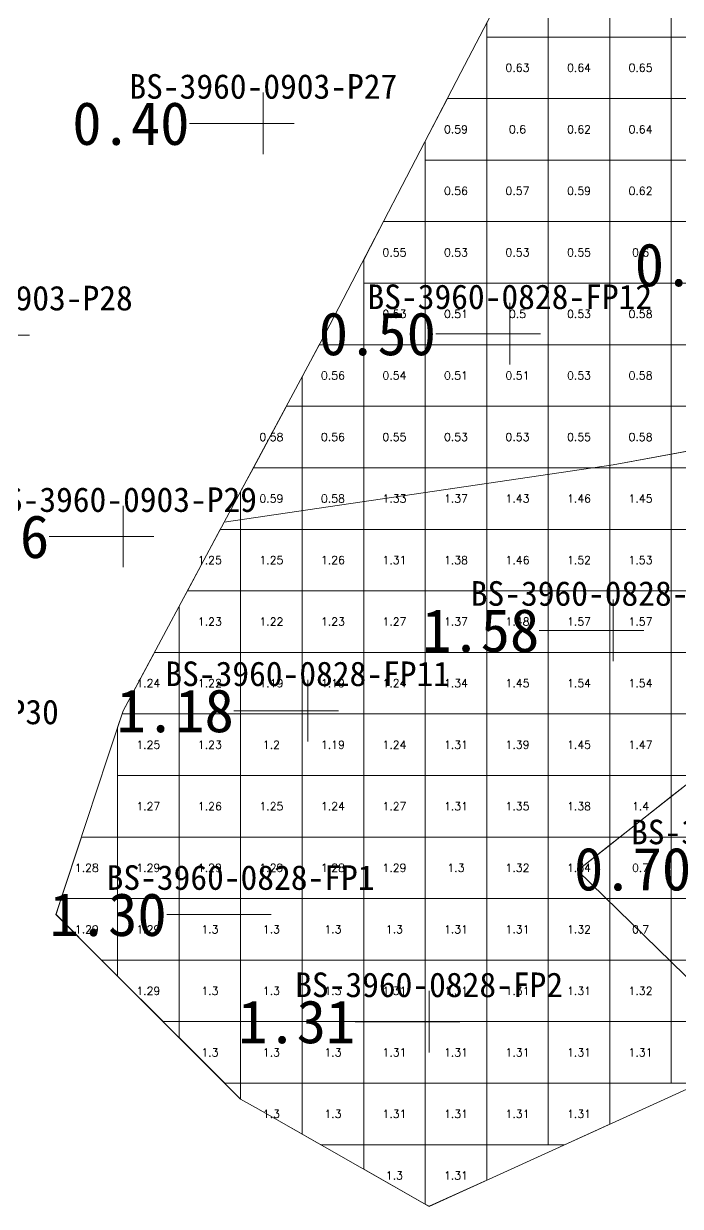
# Model space of a CAD drawing. Header units: inches. Extents: x 469941 to 470089, y 4349675 to 4349818.
# Drawn here: x 470029.56 to 470040.24, y 4349684.63 to 4349703.85 of the extents above; entities that cross this region are included whole.
import ezdxf
from ezdxf.enums import TextEntityAlignment as Align

# ---------------------------------------------------------------- set-up
doc = ezdxf.new("R2010")
doc.units = ezdxf.units.IN
doc.header["$MEASUREMENT"] = 0
for name, color, linetype, lineweight in [('0.500-1.000', 7, 'Continuous', 0), ('1.000-1.500', 7, 'Continuous', 0), ('孔口文字', 7, 'Continuous', 0), ('点', 7, 'Continuous', 0), ('爆区方格网', 7, 'Continuous', 0), ('线条', 7, 'Continuous', 0), ('钻孔', 7, 'Continuous', 0)]:
    doc.layers.add(name, color=color, linetype=linetype, lineweight=lineweight)
doc.styles.add('3dmine_textStyle_1', font='txt.shx', dxfattribs={"height": 1, "bigfont": 'gbcbig.shx'})
doc.styles.add('3dmine_textStyle_3', font='宋体.ttf', dxfattribs={"height": 1})
doc.styles.add('3dmine_textStyle_4', font='simsunb.ttf', dxfattribs={"height": 1})

msp = doc.modelspace()

# ---------------------------------------------------------------- hatches: boundary and pattern name
at = {"layer": '钻孔', "linetype": 'Continuous', "lineweight": 0, "true_color": 0x808080, "extrusion": (0, 1, 0)}
for points in [[(-470034.458, 3949.899), (-470033.458, 3949.899), (-470033.458, 3960.899), (-470034.458, 3960.899)], [(-470030.159, 3949.83), (-470029.159, 3949.83), (-470029.159, 3960.83), (-470030.159, 3960.83)], [(-470032.178, 3949.745), (-470031.178, 3949.745), (-470031.178, 3960.745), (-470032.178, 3960.745)]]:
    msp.add_hatch(color=8, dxfattribs=at).paths.add_polyline_path(points, flags=0)
at = {"layer": '钻孔', "linetype": 'Continuous', "lineweight": 0, "true_color": 0x00ffff, "extrusion": (0, 1, 0)}
msp.add_hatch(color=4, dxfattribs=at).paths.add_polyline_path([(-470038.464, 3949.621), (-470037.464, 3949.621), (-470037.464, 3960.621), (-470038.464, 3960.621)], flags=0)
at = {"layer": '钻孔', "linetype": 'Continuous', "lineweight": 0, "true_color": 0xff0000, "extrusion": (0, 1, 0)}
msp.add_hatch(color=1, dxfattribs=at).paths.add_polyline_path([(-470040.143, 3949.673), (-470039.143, 3949.673), (-470039.143, 3960.673), (-470040.143, 3960.673)], flags=0)
at = {"layer": '钻孔', "linetype": 'Continuous', "lineweight": 0, "true_color": 0x0000ff, "extrusion": (0, 1, 0)}
for points in [[(-470035.179, 3949.681), (-470034.179, 3949.681), (-470034.179, 3960.681), (-470035.179, 3960.681)], [(-470034.088, 3949.916), (-470033.088, 3949.916), (-470033.088, 3960.916), (-470034.088, 3960.916)], [(-470037.153, 3949.948), (-470036.153, 3949.948), (-470036.153, 3961.948), (-470037.153, 3961.948)]]:
    msp.add_hatch(color=5, dxfattribs=at).paths.add_polyline_path(points, flags=0)

# ---------------------------------------------------------------- linework, layer by layer
at = {"layer": '0.500-1.000', "color": 4, "linetype": 'Continuous', "lineweight": 0, "true_color": 0x00ffff}
for points in [[(470050.423, 4349698.049), (470047.591, 4349698.243), (470045.798, 4349697.911), (470040.563, 4349696.941), (470039.145, 4349696.679), (470032.822, 4349695.749), (470034.464, 4349698.812), (470036.669, 4349703.056), (470037.598, 4349704.846), (470040.595, 4349706.764), (470042.614, 4349704.766), (470044.623, 4349704.07), (470047.533, 4349703.062), (470049.726, 4349703.709)], [(470044.612, 4349690.115), (470041.612, 4349687.115), (470038.562, 4349690.088), (470041.636, 4349692.51), (470044.612, 4349690.115)]]:
    msp.add_lwpolyline(points, dxfattribs=at)
at = {"layer": '1.000-1.500', "color": 5, "linetype": 'Continuous', "lineweight": 0, "true_color": 0x0000ff}
msp.add_lwpolyline([(470046.98, 4349695.628), (470045.796, 4349692.872), (470044.612, 4349690.115), (470042.341, 4349691.943), (470041.636, 4349692.51), (470038.796, 4349690.272), (470038.562, 4349690.088), (470041.612, 4349687.115), (470036.153, 4349684.632), (470033.331, 4349686.237), (470033.088, 4349686.375), (470030.088, 4349689.375), (470030.927, 4349691.922), (470031.179, 4349692.686), (470032.822, 4349695.749), (470035.908, 4349696.203), (470039.145, 4349696.679), (470041.317, 4349697.081), (470041.949, 4349697.198), (470043.368, 4349697.461), (470047.591, 4349698.243), (470046.98, 4349695.628)], dxfattribs=at)
at = {"layer": '点', "color": 138, "linetype": 'Continuous', "lineweight": 0, "true_color": 0x004c4c}
for points, elevation in [([(470033.458, 4349701.73), (470033.458, 4349702.73)], 3960.899), ([(470033.958, 4349702.23), (470032.958, 4349702.23)], 3960.899), ([(470037.464, 4349698.312), (470037.464, 4349699.312)], 3960.621), ([(470029.659, 4349698.791), (470028.659, 4349698.791)], 3960.83), ([(470037.964, 4349698.812), (470036.964, 4349698.812)], 3960.621), ([(470031.178, 4349695.016), (470031.178, 4349696.016)], 3960.745), ([(470031.678, 4349695.516), (470030.678, 4349695.516)], 3960.745), ([(470039.143, 4349693.491), (470039.143, 4349694.491)], 3960.673), ([(470039.643, 4349693.991), (470038.643, 4349693.991)], 3960.673), ([(470034.179, 4349692.186), (470034.179, 4349693.186)], 3960.681), ([(470034.679, 4349692.686), (470033.679, 4349692.686)], 3960.681), ([(470033.088, 4349688.875), (470033.088, 4349689.875)], 3960.916), ([(470033.588, 4349689.375), (470032.588, 4349689.375)], 3960.916), ([(470036.153, 4349687.132), (470036.153, 4349688.132)], 3961.948), ([(470036.653, 4349687.632), (470035.653, 4349687.632)], 3961.948)]:
    msp.add_lwpolyline(points, dxfattribs=dict(at, elevation=elevation))
at = {"layer": '爆区方格网', "color": 4, "linetype": 'Continuous', "lineweight": 0, "true_color": 0x00ffff}
for points, elevation in [([(470038.089, 4349703.633), (470037.089, 4349703.633), (470037.089, 4349703.866), (470037.487, 4349704.633), (470038.089, 4349704.633), (470038.089, 4349703.633)], 3960.677), ([(470039.089, 4349703.633), (470038.089, 4349703.633), (470038.089, 4349704.633), (470039.089, 4349704.633), (470039.089, 4349703.633)], 3960.677), ([(470040.089, 4349703.633), (470039.089, 4349703.633), (470039.089, 4349704.633), (470040.089, 4349704.633), (470040.089, 4349703.633)], 3960.677), ([(470041.089, 4349703.633), (470040.089, 4349703.633), (470040.089, 4349704.633), (470041.089, 4349704.633), (470041.089, 4349703.633)], 3960.677), ([(470038.089, 4349702.633), (470037.089, 4349702.633), (470037.089, 4349703.633), (470038.089, 4349703.633), (470038.089, 4349702.633)], 3960.677), ([(470039.089, 4349702.633), (470038.089, 4349702.633), (470038.089, 4349703.633), (470039.089, 4349703.633), (470039.089, 4349702.633)], 3960.677), ([(470040.089, 4349702.633), (470039.089, 4349702.633), (470039.089, 4349703.633), (470040.089, 4349703.633), (470040.089, 4349702.633)], 3960.677), ([(470041.089, 4349702.633), (470040.089, 4349702.633), (470040.089, 4349703.633), (470041.089, 4349703.633), (470041.089, 4349702.633)], 3960.677), ([(470037.089, 4349701.633), (470036.089, 4349701.633), (470036.089, 4349701.94), (470036.449, 4349702.633), (470037.089, 4349702.633), (470037.089, 4349701.633)], 3960.677), ([(470038.089, 4349701.633), (470037.089, 4349701.633), (470037.089, 4349702.633), (470038.089, 4349702.633), (470038.089, 4349701.633)], 3960.677), ([(470039.089, 4349701.633), (470038.089, 4349701.633), (470038.089, 4349702.633), (470039.089, 4349702.633), (470039.089, 4349701.633)], 3960.677), ([(470040.089, 4349701.633), (470039.089, 4349701.633), (470039.089, 4349702.633), (470040.089, 4349702.633), (470040.089, 4349701.633)], 3960.677), ([(470041.089, 4349701.633), (470040.089, 4349701.633), (470040.089, 4349702.633), (470041.089, 4349702.633), (470041.089, 4349701.633)], 3960.677), ([(470037.089, 4349700.633), (470036.089, 4349700.633), (470036.089, 4349701.633), (470037.089, 4349701.633), (470037.089, 4349700.633)], 3960.677), ([(470038.089, 4349700.633), (470037.089, 4349700.633), (470037.089, 4349701.633), (470038.089, 4349701.633), (470038.089, 4349700.633)], 3960.677), ([(470039.089, 4349700.633), (470038.089, 4349700.633), (470038.089, 4349701.633), (470039.089, 4349701.633), (470039.089, 4349700.633)], 3960.677), ([(470040.089, 4349700.633), (470039.089, 4349700.633), (470039.089, 4349701.633), (470040.089, 4349701.633), (470040.089, 4349700.633)], 3960.677), ([(470041.089, 4349700.633), (470040.089, 4349700.633), (470040.089, 4349701.633), (470041.089, 4349701.633), (470041.089, 4349700.633)], 3960.677), ([(470036.089, 4349699.633), (470035.089, 4349699.633), (470035.089, 4349700.015), (470035.41, 4349700.633), (470036.089, 4349700.633), (470036.089, 4349699.633)], 3960.677), ([(470037.089, 4349699.633), (470036.089, 4349699.633), (470036.089, 4349700.633), (470037.089, 4349700.633), (470037.089, 4349699.633)], 3960.677), ([(470038.089, 4349699.633), (470037.089, 4349699.633), (470037.089, 4349700.633), (470038.089, 4349700.633), (470038.089, 4349699.633)], 3960.677), ([(470039.089, 4349699.633), (470038.089, 4349699.633), (470038.089, 4349700.633), (470039.089, 4349700.633), (470039.089, 4349699.633)], 3960.677), ([(470040.089, 4349699.633), (470039.089, 4349699.633), (470039.089, 4349700.633), (470040.089, 4349700.633), (470040.089, 4349699.633)], 3960.677), ([(470041.089, 4349699.633), (470040.089, 4349699.633), (470040.089, 4349700.633), (470041.089, 4349700.633), (470041.089, 4349699.633)], 3960.677), ([(470036.089, 4349698.633), (470035.089, 4349698.633), (470035.089, 4349699.633), (470036.089, 4349699.633), (470036.089, 4349698.633)], 3960.677), ([(470037.089, 4349698.633), (470036.089, 4349698.633), (470036.089, 4349699.633), (470037.089, 4349699.633), (470037.089, 4349698.633)], 3960.677), ([(470038.089, 4349698.633), (470037.089, 4349698.633), (470037.089, 4349699.633), (470038.089, 4349699.633), (470038.089, 4349698.633)], 3960.677), ([(470039.089, 4349698.633), (470038.089, 4349698.633), (470038.089, 4349699.633), (470039.089, 4349699.633), (470039.089, 4349698.633)], 3960.677), ([(470040.089, 4349698.633), (470039.089, 4349698.633), (470039.089, 4349699.633), (470040.089, 4349699.633), (470040.089, 4349698.633)], 3960.677), ([(470041.089, 4349698.633), (470040.089, 4349698.633), (470040.089, 4349699.633), (470041.089, 4349699.633), (470041.089, 4349698.633)], 3960.677), ([(470035.089, 4349697.633), (470034.089, 4349697.633), (470034.089, 4349698.112), (470034.368, 4349698.633), (470035.089, 4349698.633), (470035.089, 4349697.633)], 3960.677), ([(470036.089, 4349697.633), (470035.089, 4349697.633), (470035.089, 4349698.633), (470036.089, 4349698.633), (470036.089, 4349697.633)], 3960.677), ([(470037.089, 4349697.633), (470036.089, 4349697.633), (470036.089, 4349698.633), (470037.089, 4349698.633), (470037.089, 4349697.633)], 3960.677), ([(470038.089, 4349697.633), (470037.089, 4349697.633), (470037.089, 4349698.633), (470038.089, 4349698.633), (470038.089, 4349697.633)], 3960.677), ([(470039.089, 4349697.633), (470038.089, 4349697.633), (470038.089, 4349698.633), (470039.089, 4349698.633), (470039.089, 4349697.633)], 3960.677), ([(470040.089, 4349697.633), (470039.089, 4349697.633), (470039.089, 4349698.633), (470040.089, 4349698.633), (470040.089, 4349697.633)], 3960.677), ([(470041.089, 4349697.633), (470040.089, 4349697.633), (470040.089, 4349698.633), (470041.089, 4349698.633), (470041.089, 4349697.633)], 3960.677), ([(470034.089, 4349696.633), (470033.296, 4349696.633), (470033.832, 4349697.633), (470034.089, 4349697.633), (470034.089, 4349696.633)], 3960.677), ([(470035.089, 4349696.633), (470034.089, 4349696.633), (470034.089, 4349697.633), (470035.089, 4349697.633), (470035.089, 4349696.633)], 3960.677), ([(470036.089, 4349696.633), (470035.089, 4349696.633), (470035.089, 4349697.633), (470036.089, 4349697.633), (470036.089, 4349696.633)], 3960.677), ([(470037.089, 4349696.633), (470036.089, 4349696.633), (470036.089, 4349697.633), (470037.089, 4349697.633), (470037.089, 4349696.633)], 3960.677), ([(470038.089, 4349696.633), (470037.089, 4349696.633), (470037.089, 4349697.633), (470038.089, 4349697.633), (470038.089, 4349696.633)], 3960.677), ([(470039.089, 4349696.633), (470038.089, 4349696.633), (470038.089, 4349697.633), (470039.089, 4349697.633), (470039.089, 4349696.633)], 3960.677), ([(470040.089, 4349696.633), (470039.089, 4349696.633), (470039.089, 4349697.633), (470040.089, 4349697.633), (470040.089, 4349696.633)], 3960.677), ([(470041.089, 4349696.633), (470040.089, 4349696.633), (470040.089, 4349697.633), (470041.089, 4349697.633), (470041.089, 4349696.633)], 3960.677), ([(470034.089, 4349695.633), (470033.089, 4349695.633), (470033.089, 4349696.247), (470033.296, 4349696.633), (470034.089, 4349696.633), (470034.089, 4349695.633)], 3960.677), ([(470035.089, 4349695.633), (470034.089, 4349695.633), (470034.089, 4349696.633), (470035.089, 4349696.633), (470035.089, 4349695.633)], 3960.677), ([(470040.089, 4349691.291), (470040.089, 4349691.633), (470040.523, 4349691.633), (470040.089, 4349691.291)], 3960.979), ([(470041.089, 4349690.633), (470040.089, 4349690.633), (470040.089, 4349691.291), (470040.523, 4349691.633), (470041.089, 4349691.633), (470041.089, 4349690.633)], 3960.979), ([(470039.089, 4349690.503), (470039.089, 4349690.633), (470039.254, 4349690.633), (470039.089, 4349690.503)], 3960.979), ([(470040.089, 4349689.633), (470039.089, 4349689.633), (470039.089, 4349690.503), (470039.254, 4349690.633), (470040.089, 4349690.633), (470040.089, 4349689.633)], 3960.979), ([(470041.089, 4349689.633), (470040.089, 4349689.633), (470040.089, 4349690.633), (470041.089, 4349690.633), (470041.089, 4349689.633)], 3960.979), ([(470040.089, 4349688.633), (470039.089, 4349688.633), (470039.089, 4349689.633), (470040.089, 4349689.633), (470040.089, 4349688.633)], 3960.979), ([(470041.089, 4349688.633), (470040.089, 4349688.633), (470040.089, 4349689.633), (470041.089, 4349689.633), (470041.089, 4349688.633)], 3960.979), ([(470041.089, 4349687.633), (470040.089, 4349687.633), (470040.089, 4349688.633), (470041.089, 4349688.633), (470041.089, 4349687.633)], 3960.979)]:
    msp.add_lwpolyline(points, dxfattribs=dict(at, elevation=elevation))
at = {"layer": '爆区方格网', "color": 5, "linetype": 'Continuous', "lineweight": 0, "true_color": 0x0000ff, "elevation": 3960.514}
for points in [[(470036.089, 4349695.633), (470035.089, 4349695.633), (470035.089, 4349696.633), (470036.089, 4349696.633), (470036.089, 4349695.633)], [(470037.089, 4349695.633), (470036.089, 4349695.633), (470036.089, 4349696.633), (470037.089, 4349696.633), (470037.089, 4349695.633)], [(470038.089, 4349695.633), (470037.089, 4349695.633), (470037.089, 4349696.633), (470038.089, 4349696.633), (470038.089, 4349695.633)], [(470039.089, 4349695.633), (470038.089, 4349695.633), (470038.089, 4349696.633), (470039.089, 4349696.633), (470039.089, 4349695.633)], [(470040.089, 4349695.633), (470039.089, 4349695.633), (470039.089, 4349696.633), (470040.089, 4349696.633), (470040.089, 4349695.633)], [(470041.089, 4349695.633), (470040.089, 4349695.633), (470040.089, 4349696.633), (470041.089, 4349696.633), (470041.089, 4349695.633)], [(470033.089, 4349694.633), (470032.223, 4349694.633), (470032.759, 4349695.633), (470033.089, 4349695.633), (470033.089, 4349694.633)], [(470034.089, 4349694.633), (470033.089, 4349694.633), (470033.089, 4349695.633), (470034.089, 4349695.633), (470034.089, 4349694.633)], [(470035.089, 4349694.633), (470034.089, 4349694.633), (470034.089, 4349695.633), (470035.089, 4349695.633), (470035.089, 4349694.633)], [(470036.089, 4349694.633), (470035.089, 4349694.633), (470035.089, 4349695.633), (470036.089, 4349695.633), (470036.089, 4349694.633)], [(470037.089, 4349694.633), (470036.089, 4349694.633), (470036.089, 4349695.633), (470037.089, 4349695.633), (470037.089, 4349694.633)], [(470038.089, 4349694.633), (470037.089, 4349694.633), (470037.089, 4349695.633), (470038.089, 4349695.633), (470038.089, 4349694.633)], [(470039.089, 4349694.633), (470038.089, 4349694.633), (470038.089, 4349695.633), (470039.089, 4349695.633), (470039.089, 4349694.633)], [(470040.089, 4349694.633), (470039.089, 4349694.633), (470039.089, 4349695.633), (470040.089, 4349695.633), (470040.089, 4349694.633)], [(470041.089, 4349694.633), (470040.089, 4349694.633), (470040.089, 4349695.633), (470041.089, 4349695.633), (470041.089, 4349694.633)], [(470033.089, 4349693.633), (470032.089, 4349693.633), (470032.089, 4349694.383), (470032.223, 4349694.633), (470033.089, 4349694.633), (470033.089, 4349693.633)], [(470034.089, 4349693.633), (470033.089, 4349693.633), (470033.089, 4349694.633), (470034.089, 4349694.633), (470034.089, 4349693.633)], [(470035.089, 4349693.633), (470034.089, 4349693.633), (470034.089, 4349694.633), (470035.089, 4349694.633), (470035.089, 4349693.633)], [(470036.089, 4349693.633), (470035.089, 4349693.633), (470035.089, 4349694.633), (470036.089, 4349694.633), (470036.089, 4349693.633)], [(470037.089, 4349693.633), (470036.089, 4349693.633), (470036.089, 4349694.633), (470037.089, 4349694.633), (470037.089, 4349693.633)], [(470038.089, 4349693.633), (470037.089, 4349693.633), (470037.089, 4349694.633), (470038.089, 4349694.633), (470038.089, 4349693.633)], [(470039.089, 4349693.633), (470038.089, 4349693.633), (470038.089, 4349694.633), (470039.089, 4349694.633), (470039.089, 4349693.633)], [(470040.089, 4349693.633), (470039.089, 4349693.633), (470039.089, 4349694.633), (470040.089, 4349694.633), (470040.089, 4349693.633)], [(470041.089, 4349693.633), (470040.089, 4349693.633), (470040.089, 4349694.633), (470041.089, 4349694.633), (470041.089, 4349693.633)], [(470032.089, 4349692.633), (470031.162, 4349692.633), (470031.179, 4349692.686), (470031.687, 4349693.633), (470032.089, 4349693.633), (470032.089, 4349692.633)], [(470033.089, 4349692.633), (470032.089, 4349692.633), (470032.089, 4349693.633), (470033.089, 4349693.633), (470033.089, 4349692.633)], [(470034.089, 4349692.633), (470033.089, 4349692.633), (470033.089, 4349693.633), (470034.089, 4349693.633), (470034.089, 4349692.633)], [(470035.089, 4349692.633), (470034.089, 4349692.633), (470034.089, 4349693.633), (470035.089, 4349693.633), (470035.089, 4349692.633)], [(470036.089, 4349692.633), (470035.089, 4349692.633), (470035.089, 4349693.633), (470036.089, 4349693.633), (470036.089, 4349692.633)], [(470037.089, 4349692.633), (470036.089, 4349692.633), (470036.089, 4349693.633), (470037.089, 4349693.633), (470037.089, 4349692.633)], [(470038.089, 4349692.633), (470037.089, 4349692.633), (470037.089, 4349693.633), (470038.089, 4349693.633), (470038.089, 4349692.633)], [(470039.089, 4349692.633), (470038.089, 4349692.633), (470038.089, 4349693.633), (470039.089, 4349693.633), (470039.089, 4349692.633)], [(470040.089, 4349692.633), (470039.089, 4349692.633), (470039.089, 4349693.633), (470040.089, 4349693.633), (470040.089, 4349692.633)], [(470041.089, 4349692.633), (470040.089, 4349692.633), (470040.089, 4349693.633), (470041.089, 4349693.633), (470041.089, 4349692.633)], [(470032.089, 4349691.633), (470031.089, 4349691.633), (470031.089, 4349692.412), (470031.162, 4349692.633), (470032.089, 4349692.633), (470032.089, 4349691.633)], [(470033.089, 4349691.633), (470032.089, 4349691.633), (470032.089, 4349692.633), (470033.089, 4349692.633), (470033.089, 4349691.633)], [(470034.089, 4349691.633), (470033.089, 4349691.633), (470033.089, 4349692.633), (470034.089, 4349692.633), (470034.089, 4349691.633)], [(470035.089, 4349691.633), (470034.089, 4349691.633), (470034.089, 4349692.633), (470035.089, 4349692.633), (470035.089, 4349691.633)], [(470036.089, 4349691.633), (470035.089, 4349691.633), (470035.089, 4349692.633), (470036.089, 4349692.633), (470036.089, 4349691.633)], [(470037.089, 4349691.633), (470036.089, 4349691.633), (470036.089, 4349692.633), (470037.089, 4349692.633), (470037.089, 4349691.633)], [(470038.089, 4349691.633), (470037.089, 4349691.633), (470037.089, 4349692.633), (470038.089, 4349692.633), (470038.089, 4349691.633)], [(470039.089, 4349691.633), (470038.089, 4349691.633), (470038.089, 4349692.633), (470039.089, 4349692.633), (470039.089, 4349691.633)], [(470040.089, 4349691.633), (470039.089, 4349691.633), (470039.089, 4349692.633), (470040.089, 4349692.633), (470040.089, 4349691.633)], [(470041.089, 4349692.079), (470041.089, 4349692.079), (470040.523, 4349691.633), (470040.089, 4349691.633), (470040.089, 4349692.633), (470041.089, 4349692.633), (470041.089, 4349692.079)], [(470032.089, 4349690.633), (470031.089, 4349690.633), (470031.089, 4349691.633), (470032.089, 4349691.633), (470032.089, 4349690.633)], [(470033.089, 4349690.633), (470032.089, 4349690.633), (470032.089, 4349691.633), (470033.089, 4349691.633), (470033.089, 4349690.633)], [(470034.089, 4349690.633), (470033.089, 4349690.633), (470033.089, 4349691.633), (470034.089, 4349691.633), (470034.089, 4349690.633)], [(470035.089, 4349690.633), (470034.089, 4349690.633), (470034.089, 4349691.633), (470035.089, 4349691.633), (470035.089, 4349690.633)], [(470036.089, 4349690.633), (470035.089, 4349690.633), (470035.089, 4349691.633), (470036.089, 4349691.633), (470036.089, 4349690.633)], [(470037.089, 4349690.633), (470036.089, 4349690.633), (470036.089, 4349691.633), (470037.089, 4349691.633), (470037.089, 4349690.633)], [(470038.089, 4349690.633), (470037.089, 4349690.633), (470037.089, 4349691.633), (470038.089, 4349691.633), (470038.089, 4349690.633)], [(470039.089, 4349690.633), (470038.089, 4349690.633), (470038.089, 4349691.633), (470039.089, 4349691.633), (470039.089, 4349690.633)], [(470040.089, 4349691.291), (470040.089, 4349691.291), (470039.254, 4349690.633), (470039.089, 4349690.633), (470039.089, 4349691.633), (470040.089, 4349691.633), (470040.089, 4349691.291)], [(470040.089, 4349690.633), (470039.254, 4349690.633), (470040.089, 4349691.291), (470040.089, 4349690.633)], [(470031.089, 4349689.633), (470030.173, 4349689.633), (470030.503, 4349690.633), (470031.089, 4349690.633), (470031.089, 4349689.633)], [(470032.089, 4349689.633), (470031.089, 4349689.633), (470031.089, 4349690.633), (470032.089, 4349690.633), (470032.089, 4349689.633)], [(470033.089, 4349689.633), (470032.089, 4349689.633), (470032.089, 4349690.633), (470033.089, 4349690.633), (470033.089, 4349689.633)], [(470034.089, 4349689.633), (470033.089, 4349689.633), (470033.089, 4349690.633), (470034.089, 4349690.633), (470034.089, 4349689.633)], [(470035.089, 4349689.633), (470034.089, 4349689.633), (470034.089, 4349690.633), (470035.089, 4349690.633), (470035.089, 4349689.633)], [(470036.089, 4349689.633), (470035.089, 4349689.633), (470035.089, 4349690.633), (470036.089, 4349690.633), (470036.089, 4349689.633)], [(470037.089, 4349689.633), (470036.089, 4349689.633), (470036.089, 4349690.633), (470037.089, 4349690.633), (470037.089, 4349689.633)], [(470038.089, 4349689.633), (470037.089, 4349689.633), (470037.089, 4349690.633), (470038.089, 4349690.633), (470038.089, 4349689.633)], [(470039.089, 4349690.503), (470039.089, 4349690.503), (470038.562, 4349690.088), (470038.562, 4349690.088), (470038.562, 4349690.088), (470038.796, 4349690.272), (470039.089, 4349690.503), (470039.089, 4349689.633), (470038.089, 4349689.633), (470038.089, 4349690.633), (470039.089, 4349690.633), (470039.089, 4349690.503)], [(470031.089, 4349688.633), (470030.83, 4349688.633), (470030.089, 4349689.374), (470030.089, 4349689.378), (470030.173, 4349689.633), (470031.089, 4349689.633), (470031.089, 4349688.633)], [(470032.089, 4349688.633), (470031.089, 4349688.633), (470031.089, 4349689.633), (470032.089, 4349689.633), (470032.089, 4349688.633)], [(470033.089, 4349688.633), (470032.089, 4349688.633), (470032.089, 4349689.633), (470033.089, 4349689.633), (470033.089, 4349688.633)], [(470034.089, 4349688.633), (470033.089, 4349688.633), (470033.089, 4349689.633), (470034.089, 4349689.633), (470034.089, 4349688.633)], [(470035.089, 4349688.633), (470034.089, 4349688.633), (470034.089, 4349689.633), (470035.089, 4349689.633), (470035.089, 4349688.633)], [(470036.089, 4349688.633), (470035.089, 4349688.633), (470035.089, 4349689.633), (470036.089, 4349689.633), (470036.089, 4349688.633)], [(470037.089, 4349688.633), (470036.089, 4349688.633), (470036.089, 4349689.633), (470037.089, 4349689.633), (470037.089, 4349688.633)], [(470038.089, 4349688.633), (470037.089, 4349688.633), (470037.089, 4349689.633), (470038.089, 4349689.633), (470038.089, 4349688.633)], [(470039.089, 4349688.633), (470038.089, 4349688.633), (470038.089, 4349689.633), (470039.089, 4349689.633), (470039.089, 4349688.633)], [(470032.089, 4349687.633), (470031.83, 4349687.633), (470031.089, 4349688.374), (470031.089, 4349688.633), (470032.089, 4349688.633), (470032.089, 4349687.633)], [(470033.089, 4349687.633), (470032.089, 4349687.633), (470032.089, 4349688.633), (470033.089, 4349688.633), (470033.089, 4349687.633)], [(470034.089, 4349687.633), (470033.089, 4349687.633), (470033.089, 4349688.633), (470034.089, 4349688.633), (470034.089, 4349687.633)], [(470035.089, 4349687.633), (470034.089, 4349687.633), (470034.089, 4349688.633), (470035.089, 4349688.633), (470035.089, 4349687.633)], [(470036.089, 4349687.633), (470035.089, 4349687.633), (470035.089, 4349688.633), (470036.089, 4349688.633), (470036.089, 4349687.633)], [(470037.089, 4349687.633), (470036.089, 4349687.633), (470036.089, 4349688.633), (470037.089, 4349688.633), (470037.089, 4349687.633)], [(470038.089, 4349687.633), (470037.089, 4349687.633), (470037.089, 4349688.633), (470038.089, 4349688.633), (470038.089, 4349687.633)], [(470039.089, 4349687.633), (470038.089, 4349687.633), (470038.089, 4349688.633), (470039.089, 4349688.633), (470039.089, 4349687.633)], [(470040.089, 4349687.633), (470039.089, 4349687.633), (470039.089, 4349688.633), (470040.089, 4349688.633), (470040.089, 4349687.633)], [(470033.089, 4349686.633), (470032.83, 4349686.633), (470032.089, 4349687.374), (470032.089, 4349687.633), (470033.089, 4349687.633), (470033.089, 4349686.633)], [(470034.089, 4349686.633), (470033.089, 4349686.633), (470033.089, 4349687.633), (470034.089, 4349687.633), (470034.089, 4349686.633)], [(470035.089, 4349686.633), (470034.089, 4349686.633), (470034.089, 4349687.633), (470035.089, 4349687.633), (470035.089, 4349686.633)], [(470036.089, 4349686.633), (470035.089, 4349686.633), (470035.089, 4349687.633), (470036.089, 4349687.633), (470036.089, 4349686.633)], [(470037.089, 4349686.633), (470036.089, 4349686.633), (470036.089, 4349687.633), (470037.089, 4349687.633), (470037.089, 4349686.633)], [(470038.089, 4349686.633), (470037.089, 4349686.633), (470037.089, 4349687.633), (470038.089, 4349687.633), (470038.089, 4349686.633)], [(470039.089, 4349686.633), (470038.089, 4349686.633), (470038.089, 4349687.633), (470039.089, 4349687.633), (470039.089, 4349686.633)], [(470040.089, 4349686.633), (470039.089, 4349686.633), (470039.089, 4349687.633), (470040.089, 4349687.633), (470040.089, 4349686.633)], [(470041.089, 4349686.877), (470040.552, 4349686.633), (470040.089, 4349686.633), (470040.089, 4349687.633), (470041.089, 4349687.633), (470041.089, 4349686.877)], [(470034.089, 4349685.806), (470033.331, 4349686.237), (470033.089, 4349686.374), (470033.089, 4349686.633), (470034.089, 4349686.633), (470034.089, 4349685.806)], [(470035.089, 4349685.633), (470034.393, 4349685.633), (470034.089, 4349685.806), (470034.089, 4349686.633), (470035.089, 4349686.633), (470035.089, 4349685.633)], [(470036.089, 4349685.633), (470035.089, 4349685.633), (470035.089, 4349686.633), (470036.089, 4349686.633), (470036.089, 4349685.633)], [(470037.089, 4349685.633), (470036.089, 4349685.633), (470036.089, 4349686.633), (470037.089, 4349686.633), (470037.089, 4349685.633)], [(470038.089, 4349685.633), (470037.089, 4349685.633), (470037.089, 4349686.633), (470038.089, 4349686.633), (470038.089, 4349685.633)], [(470039.089, 4349685.967), (470038.353, 4349685.633), (470038.089, 4349685.633), (470038.089, 4349686.633), (470039.089, 4349686.633), (470039.089, 4349685.967)], [(470036.089, 4349684.668), (470035.089, 4349685.237), (470035.089, 4349685.633), (470036.089, 4349685.633), (470036.089, 4349684.668)], [(470037.089, 4349685.058), (470036.155, 4349684.633), (470036.151, 4349684.633), (470036.089, 4349684.668), (470036.089, 4349685.633), (470037.089, 4349685.633), (470037.089, 4349685.058)]]:
    msp.add_lwpolyline(points, dxfattribs=at)
at = {"layer": '线条', "color": 138, "linetype": 'Continuous', "lineweight": 0, "true_color": 0x004c4c}
for points, elevation in [([(470033.458, 4349702.23), (470033.458, 4349702.23), (470033.458, 4349702.23)], 3960.899), ([(470037.464, 4349698.812), (470037.464, 4349698.812), (470037.464, 4349698.812)], 3960.621), ([(470031.178, 4349695.516), (470031.178, 4349695.516), (470031.178, 4349695.516)], 3960.745), ([(470039.143, 4349693.991), (470039.143, 4349693.991), (470039.143, 4349693.991)], 3960.673), ([(470034.179, 4349692.686), (470034.179, 4349692.686), (470034.179, 4349692.686)], 3960.681), ([(470033.088, 4349689.375), (470033.088, 4349689.375), (470033.088, 4349689.375)], 3960.916), ([(470036.153, 4349687.632), (470036.153, 4349687.632), (470036.153, 4349687.632)], 3961.948)]:
    msp.add_lwpolyline(points, dxfattribs=dict(at, elevation=elevation))
at = {"layer": '钻孔', "color": 8, "linetype": 'Continuous', "lineweight": 0, "true_color": 0x808080}
for points, elevation in [([(470033.458, 4349702.23), (470032.258, 4349702.23)], 3960.899), ([(470033.458, 4349702.23), (470032.258, 4349702.23)], 3949.899), ([(470031.178, 4349695.516), (470029.978, 4349695.516)], 3960.745), ([(470031.178, 4349695.516), (470029.978, 4349695.516)], 3949.745)]:
    msp.add_lwpolyline(points, dxfattribs=dict(at, elevation=elevation))
at = {"layer": '钻孔', "color": 4, "linetype": 'Continuous', "lineweight": 0, "true_color": 0x00ffff}
for elevation in [3960.621, 3949.621]:
    msp.add_lwpolyline([(470037.464, 4349698.812), (470036.264, 4349698.812)], dxfattribs=dict(at, elevation=elevation))
at = {"layer": '钻孔', "color": 1, "linetype": 'Continuous', "lineweight": 0, "true_color": 0xff0000}
for elevation in [3960.673, 3949.673]:
    msp.add_lwpolyline([(470039.143, 4349693.991), (470037.943, 4349693.991)], dxfattribs=dict(at, elevation=elevation))
at = {"layer": '钻孔', "color": 5, "linetype": 'Continuous', "lineweight": 0, "true_color": 0x0000ff}
for points, elevation in [([(470034.179, 4349692.686), (470032.979, 4349692.686)], 3960.681), ([(470034.179, 4349692.686), (470032.979, 4349692.686)], 3949.681), ([(470033.088, 4349689.375), (470031.888, 4349689.375)], 3960.916), ([(470033.088, 4349689.375), (470031.888, 4349689.375)], 3949.916), ([(470036.153, 4349687.632), (470034.953, 4349687.632)], 3961.948), ([(470036.153, 4349687.632), (470034.953, 4349687.632)], 3949.948)]:
    msp.add_lwpolyline(points, dxfattribs=dict(at, elevation=elevation))

# ---------------------------------------------------------------- texts
at = {"color": 4, "linetype": 'Continuous', "lineweight": 0, "true_color": 0x00ffff, "style": '3dmine_textStyle_1'}
for s, p in [('0.63', (470037.589, 4349703.133, 3960.677)), ('0.64', (470038.589, 4349703.133, 3960.677)), ('0.65', (470039.589, 4349703.133, 3960.677)), ('0.59', (470036.589, 4349702.133, 3960.677)), ('0.6', (470037.589, 4349702.133, 3960.677)), ('0.62', (470038.589, 4349702.133, 3960.677)), ('0.64', (470039.589, 4349702.133, 3960.677)), ('0.56', (470036.589, 4349701.133, 3960.677)), ('0.57', (470037.589, 4349701.133, 3960.677)), ('0.59', (470038.589, 4349701.133, 3960.677)), ('0.62', (470039.589, 4349701.133, 3960.677)), ('0.55', (470035.589, 4349700.133, 3960.677)), ('0.53', (470036.589, 4349700.133, 3960.677)), ('0.53', (470037.589, 4349700.133, 3960.677)), ('0.55', (470038.589, 4349700.133, 3960.677)), ('0.6', (470039.589, 4349700.133, 3960.677)), ('0.53', (470035.589, 4349699.133, 3960.677)), ('0.51', (470036.589, 4349699.133, 3960.677)), ('0.5', (470037.589, 4349699.133, 3960.677)), ('0.53', (470038.589, 4349699.133, 3960.677)), ('0.58', (470039.589, 4349699.133, 3960.677)), ('0.56', (470034.589, 4349698.133, 3960.677)), ('0.54', (470035.589, 4349698.133, 3960.677)), ('0.51', (470036.589, 4349698.133, 3960.677)), ('0.51', (470037.589, 4349698.133, 3960.677)), ('0.53', (470038.589, 4349698.133, 3960.677)), ('0.58', (470039.589, 4349698.133, 3960.677)), ('0.58', (470033.589, 4349697.133, 3960.677)), ('0.56', (470034.589, 4349697.133, 3960.677)), ('0.55', (470035.589, 4349697.133, 3960.677)), ('0.53', (470036.589, 4349697.133, 3960.677)), ('0.53', (470037.589, 4349697.133, 3960.677)), ('0.55', (470038.589, 4349697.133, 3960.677)), ('0.58', (470039.589, 4349697.133, 3960.677)), ('0.59', (470033.589, 4349696.133, 3960.677)), ('0.58', (470034.589, 4349696.133, 3960.677)), ('0.7', (470039.589, 4349690.133, 3960.979)), ('0.7', (470039.589, 4349689.133, 3960.979))]:
    msp.add_text(s, height=0.13, dxfattribs=at).set_placement(p, align=Align.MIDDLE_CENTER)
at = {"color": 5, "linetype": 'Continuous', "lineweight": 0, "true_color": 0x0000ff, "style": '3dmine_textStyle_1'}
for s, p in [('1.33', (470035.589, 4349696.133, 3960.514)), ('1.37', (470036.589, 4349696.133, 3960.514)), ('1.43', (470037.589, 4349696.133, 3960.514)), ('1.46', (470038.589, 4349696.133, 3960.514)), ('1.45', (470039.589, 4349696.133, 3960.514)), ('1.25', (470032.589, 4349695.133, 3960.514)), ('1.25', (470033.589, 4349695.133, 3960.514)), ('1.26', (470034.589, 4349695.133, 3960.514)), ('1.31', (470035.589, 4349695.133, 3960.514)), ('1.38', (470036.589, 4349695.133, 3960.514)), ('1.46', (470037.589, 4349695.133, 3960.514)), ('1.52', (470038.589, 4349695.133, 3960.514)), ('1.53', (470039.589, 4349695.133, 3960.514)), ('1.23', (470032.589, 4349694.133, 3960.514)), ('1.22', (470033.589, 4349694.133, 3960.514)), ('1.23', (470034.589, 4349694.133, 3960.514)), ('1.27', (470035.589, 4349694.133, 3960.514)), ('1.37', (470036.589, 4349694.133, 3960.514)), ('1.48', (470037.589, 4349694.133, 3960.514)), ('1.57', (470038.589, 4349694.133, 3960.514)), ('1.57', (470039.589, 4349694.133, 3960.514)), ('1.24', (470031.589, 4349693.133, 3960.514)), ('1.22', (470032.589, 4349693.133, 3960.514)), ('1.19', (470033.589, 4349693.133, 3960.514)), ('1.19', (470034.589, 4349693.133, 3960.514)), ('1.24', (470035.589, 4349693.133, 3960.514)), ('1.34', (470036.589, 4349693.133, 3960.514)), ('1.45', (470037.589, 4349693.133, 3960.514)), ('1.54', (470038.589, 4349693.133, 3960.514)), ('1.54', (470039.589, 4349693.133, 3960.514)), ('1.25', (470031.589, 4349692.133, 3960.514)), ('1.23', (470032.589, 4349692.133, 3960.514)), ('1.2', (470033.589, 4349692.133, 3960.514)), ('1.19', (470034.589, 4349692.133, 3960.514)), ('1.24', (470035.589, 4349692.133, 3960.514)), ('1.31', (470036.589, 4349692.133, 3960.514)), ('1.39', (470037.589, 4349692.133, 3960.514)), ('1.45', (470038.589, 4349692.133, 3960.514)), ('1.47', (470039.589, 4349692.133, 3960.514)), ('1.27', (470031.589, 4349691.133, 3960.514)), ('1.26', (470032.589, 4349691.133, 3960.514)), ('1.25', (470033.589, 4349691.133, 3960.514)), ('1.24', (470034.589, 4349691.133, 3960.514)), ('1.27', (470035.589, 4349691.133, 3960.514)), ('1.31', (470036.589, 4349691.133, 3960.514)), ('1.35', (470037.589, 4349691.133, 3960.514)), ('1.38', (470038.589, 4349691.133, 3960.514)), ('1.4', (470039.589, 4349691.133, 3960.514)), ('1.28', (470030.589, 4349690.133, 3960.514)), ('1.29', (470031.589, 4349690.133, 3960.514)), ('1.29', (470032.589, 4349690.133, 3960.514)), ('1.29', (470033.589, 4349690.133, 3960.514)), ('1.28', (470034.589, 4349690.133, 3960.514)), ('1.29', (470035.589, 4349690.133, 3960.514)), ('1.3', (470036.589, 4349690.133, 3960.514)), ('1.32', (470037.589, 4349690.133, 3960.514)), ('1.34', (470038.589, 4349690.133, 3960.514)), ('1.29', (470030.589, 4349689.133, 3960.514)), ('1.29', (470031.589, 4349689.133, 3960.514)), ('1.3', (470032.589, 4349689.133, 3960.514)), ('1.3', (470033.589, 4349689.133, 3960.514)), ('1.3', (470034.589, 4349689.133, 3960.514)), ('1.3', (470035.589, 4349689.133, 3960.514)), ('1.31', (470036.589, 4349689.133, 3960.514)), ('1.31', (470037.589, 4349689.133, 3960.514)), ('1.32', (470038.589, 4349689.133, 3960.514)), ('1.29', (470031.589, 4349688.133, 3960.514)), ('1.3', (470032.589, 4349688.133, 3960.514)), ('1.3', (470033.589, 4349688.133, 3960.514)), ('1.3', (470034.589, 4349688.133, 3960.514)), ('1.31', (470035.589, 4349688.133, 3960.514)), ('1.31', (470036.589, 4349688.133, 3960.514)), ('1.31', (470037.589, 4349688.133, 3960.514)), ('1.31', (470038.589, 4349688.133, 3960.514)), ('1.32', (470039.589, 4349688.133, 3960.514)), ('1.3', (470032.589, 4349687.133, 3960.514)), ('1.3', (470033.589, 4349687.133, 3960.514)), ('1.3', (470034.589, 4349687.133, 3960.514)), ('1.31', (470035.589, 4349687.133, 3960.514)), ('1.31', (470036.589, 4349687.133, 3960.514)), ('1.31', (470037.589, 4349687.133, 3960.514)), ('1.31', (470038.589, 4349687.133, 3960.514)), ('1.31', (470039.589, 4349687.133, 3960.514)), ('1.3', (470033.589, 4349686.133, 3960.514)), ('1.3', (470034.589, 4349686.133, 3960.514)), ('1.31', (470035.589, 4349686.133, 3960.514)), ('1.31', (470036.589, 4349686.133, 3960.514)), ('1.31', (470037.589, 4349686.133, 3960.514)), ('1.31', (470038.589, 4349686.133, 3960.514)), ('1.3', (470035.589, 4349685.133, 3960.514)), ('1.31', (470036.589, 4349685.133, 3960.514))]:
    msp.add_text(s, height=0.13, dxfattribs=at).set_placement(p, align=Align.MIDDLE_CENTER)
at = {"layer": '孔口文字', "color": 138, "linetype": 'Continuous', "lineweight": 0, "true_color": 0x004c4c}
for s, style, p in [('BS-3960-0903-P27', '3dmine_textStyle_3', (470033.458, 4349702.63, 3960.899)), ('BS-3960-0903-P28', '3dmine_textStyle_3', (470029.159, 4349699.191, 3960.83)), ('BS-3960-0828-FP12', '3dmine_textStyle_4', (470037.464, 4349699.212, 3960.621)), ('BS-3960-0903-P29', '3dmine_textStyle_3', (470031.178, 4349695.916, 3960.745)), ('BS-3960-0828-FP10', '3dmine_textStyle_4', (470039.143, 4349694.391, 3960.673)), ('BS-3960-0828-FP11', '3dmine_textStyle_4', (470034.179, 4349693.086, 3960.681)), ('BS-3960-0903-P30', '3dmine_textStyle_3', (470027.957, 4349692.466, 3960.892)), ('BS-3960-0828-FP3', '3dmine_textStyle_4', (470041.612, 4349690.515, 3960.979)), ('BS-3960-0828-FP1', '3dmine_textStyle_4', (470033.088, 4349689.775, 3960.916)), ('BS-3960-0828-FP2', '3dmine_textStyle_4', (470036.153, 4349688.032, 3961.948))]:
    msp.add_text(s, height=0.4, dxfattribs=dict(at, style=style)).set_placement(p, align=Align.CENTER)
at = {"layer": '钻孔', "color": 8, "linetype": 'Continuous', "lineweight": 0, "true_color": 0x808080, "style": '3dmine_textStyle_3'}
for s, p in [('0.40', (470032.258, 4349702.23, 3960.899)), ('0.46', (470029.978, 4349695.516, 3960.745))]:
    msp.add_text(s, height=0.7, dxfattribs=at).set_placement(p, align=Align.MIDDLE_RIGHT)
at = {"layer": '钻孔', "color": 4, "linetype": 'Continuous', "lineweight": 0, "true_color": 0x00ffff, "style": '3dmine_textStyle_4'}
for s, p in [('0.68', (470041.4, 4349699.933, 3960.555)), ('0.50', (470036.264, 4349698.812, 3960.621)), ('0.70', (470040.412, 4349690.115, 3960.979))]:
    msp.add_text(s, height=0.7, dxfattribs=at).set_placement(p, align=Align.MIDDLE_RIGHT)
at = {"layer": '钻孔', "color": 1, "linetype": 'Continuous', "lineweight": 0, "true_color": 0xff0000, "style": '3dmine_textStyle_4'}
msp.add_text('1.58', height=0.7, dxfattribs=at).set_placement((470037.943, 4349693.991, 3960.673), align=Align.MIDDLE_RIGHT)
at = {"layer": '钻孔', "color": 5, "linetype": 'Continuous', "lineweight": 0, "true_color": 0x0000ff, "style": '3dmine_textStyle_4'}
for s, p in [('1.18', (470032.979, 4349692.686, 3960.681)), ('1.30', (470031.888, 4349689.375, 3960.916)), ('1.31', (470034.953, 4349687.632, 3961.948))]:
    msp.add_text(s, height=0.7, dxfattribs=at).set_placement(p, align=Align.MIDDLE_RIGHT)

doc.saveas('drawing.dxf')
